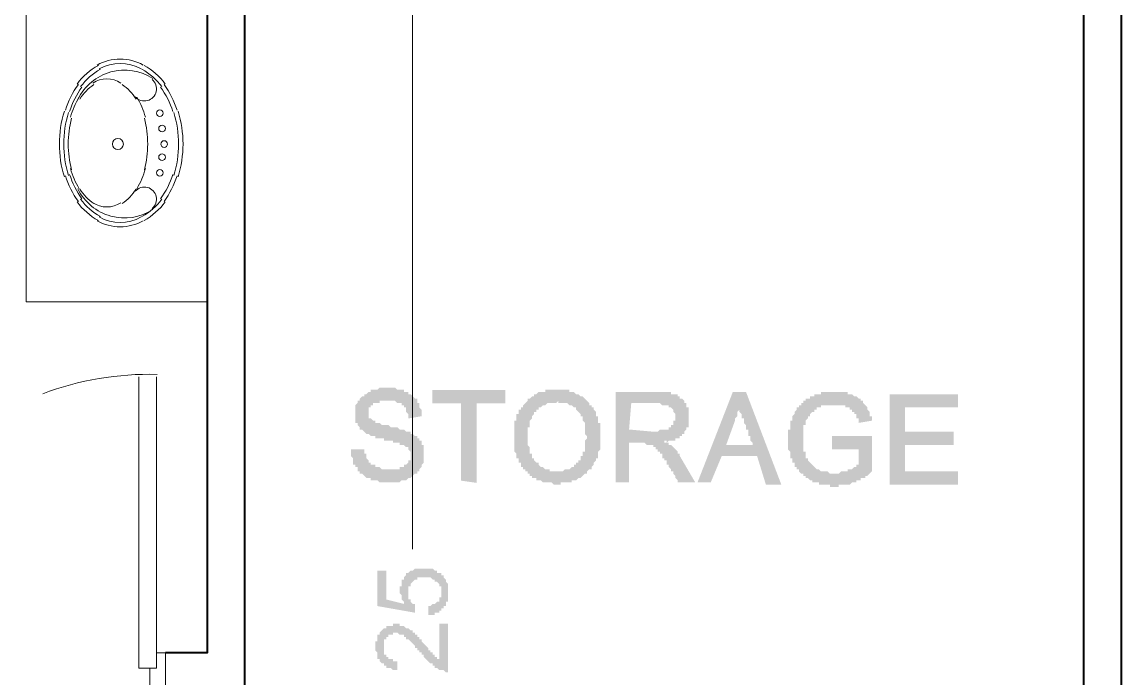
# Model space of a CAD drawing. Header units: inches. Extents: x -11 to 213, y -78 to 40.
# Drawn here: x -0.228 to 2.783, y 25.97 to 27.767 of the extents above; entities that cross this region are included whole.
import ezdxf

# ---------------------------------------------------------------- set-up
doc = ezdxf.new("R2010")
doc.units = ezdxf.units.IN
doc.header["$MEASUREMENT"] = 0
doc.layers.add('PDF_0', color=7, linetype='Continuous')

msp = doc.modelspace()

# ---------------------------------------------------------------- hatches: boundary and pattern name
at = {"layer": 'PDF_0'}
for points in [[(0.83022, 26.68096), (0.83022, 26.68701), (0.83022, 26.68701), (0.83022, 26.69306), (0.82417, 26.69911), (0.82417, 26.69911), (0.82417, 26.70516), (0.82417, 26.70516), (0.82417, 26.7112), (0.81812, 26.7112), (0.81812, 26.7112), (0.81812, 26.71725), (0.81207, 26.71725), (0.81207, 26.71725), (0.81207, 26.7233), (0.80602, 26.7233), (0.80602, 26.7233), (0.79998, 26.7233), (0.79998, 26.7233), (0.79393, 26.72935), (0.79393, 26.72935), (0.78788, 26.72935), (0.78183, 26.72935), (0.78183, 26.72935), (0.77578, 26.72935), (0.77578, 26.72935), (0.76974, 26.72935), (0.76369, 26.72935), (0.76369, 26.72935), (0.75764, 26.72935), (0.75764, 26.72935), (0.75159, 26.72935), (0.75159, 26.7233), (0.74554, 26.7233), (0.74554, 26.7233), (0.7395, 26.7233), (0.7395, 26.7233), (0.73345, 26.7233), (0.73345, 26.71725), (0.7274, 26.71725), (0.7274, 26.7112), (0.7274, 26.7112), (0.72135, 26.7112), (0.72135, 26.70516), (0.72135, 26.70516), (0.72135, 26.69911), (0.72135, 26.69911), (0.72135, 26.69306), (0.72135, 26.68701), (0.72135, 26.68701), (0.72135, 26.68096), (0.7274, 26.68096), (0.7274, 26.68096), (0.73345, 26.67492), (0.73345, 26.67492), (0.73345, 26.67492), (0.73345, 26.67492), (0.7395, 26.67492), (0.7395, 26.66887), (0.74554, 26.66887), (0.74554, 26.66887), (0.75159, 26.66887), (0.75159, 26.66887), (0.75764, 26.66282), (0.75764, 26.66282), (0.76369, 26.66282), (0.76974, 26.66282), (0.76974, 26.66282), (0.77578, 26.66282), (0.78183, 26.65677), (0.78183, 26.65677), (0.78788, 26.65677), (0.78788, 26.65677), (0.79393, 26.65677), (0.79998, 26.65677), (0.79998, 26.65677), (0.80602, 26.65073), (0.80602, 26.65073), (0.81207, 26.65073), (0.81207, 26.65073), (0.81812, 26.65073), (0.81812, 26.65073), (0.82417, 26.64468), (0.82417, 26.64468), (0.82417, 26.64468), (0.83022, 26.64468), (0.83022, 26.64468), (0.83626, 26.64468), (0.83626, 26.63863), (0.84231, 26.63863), (0.84231, 26.63863), (0.84836, 26.63258), (0.84836, 26.63258), (0.85441, 26.63258), (0.85441, 26.62653), (0.86045, 26.62653), (0.86045, 26.62049), (0.86045, 26.62049), (0.8665, 26.62049), (0.8665, 26.61444), (0.8665, 26.61444), (0.8665, 26.60839), (0.87255, 26.60839), (0.87255, 26.60234), (0.87255, 26.60234), (0.87255, 26.59629), (0.87255, 26.59629), (0.87255, 26.59025), (0.87255, 26.5842), (0.87255, 26.5842), (0.87255, 26.5842), (0.87255, 26.57815), (0.87255, 26.5721), (0.87255, 26.5721), (0.87255, 26.56605), (0.87255, 26.56605), (0.87255, 26.56001), (0.87255, 26.56001), (0.8665, 26.55396), (0.8665, 26.55396), (0.8665, 26.54791), (0.8665, 26.54791), (0.86045, 26.54186), (0.86045, 26.54186), (0.86045, 26.53582), (0.85441, 26.53582), (0.85441, 26.53582), (0.85441, 26.52977), (0.84836, 26.52977), (0.84836, 26.52977), (0.84231, 26.52372), (0.84231, 26.52372), (0.84231, 26.52372), (0.83626, 26.51767), (0.83626, 26.51767), (0.83022, 26.51767), (0.83022, 26.51767), (0.82417, 26.51162), (0.82417, 26.51162), (0.81812, 26.51162), (0.81812, 26.51162), (0.81207, 26.51162), (0.81207, 26.51162), (0.80602, 26.50558), (0.79998, 26.50558), (0.79998, 26.50558), (0.79393, 26.50558), (0.79393, 26.50558), (0.78788, 26.50558), (0.78183, 26.50558), (0.78183, 26.50558), (0.78183, 26.50558), (0.77578, 26.50558), (0.76974, 26.50558), (0.76974, 26.50558), (0.76369, 26.50558), (0.75764, 26.50558), (0.75764, 26.50558), (0.75159, 26.50558), (0.74554, 26.51162), (0.74554, 26.51162), (0.7395, 26.51162), (0.7395, 26.51162), (0.73345, 26.51162), (0.73345, 26.51162), (0.7274, 26.51162), (0.7274, 26.51767), (0.72135, 26.51767), (0.72135, 26.51767), (0.71531, 26.51767), (0.71531, 26.51767), (0.70926, 26.52372), (0.70926, 26.52372), (0.70926, 26.52372), (0.70321, 26.52977), (0.70321, 26.52977), (0.70321, 26.52977), (0.69716, 26.52977), (0.69716, 26.53582), (0.69111, 26.53582), (0.69111, 26.54186), (0.69111, 26.54186), (0.69111, 26.54791), (0.68507, 26.54791), (0.68507, 26.54791), (0.68507, 26.55396), (0.67902, 26.55396), (0.67902, 26.56001), (0.67902, 26.56001), (0.67902, 26.56605), (0.67902, 26.56605), (0.67902, 26.5721), (0.67297, 26.57815), (0.67297, 26.57815), (0.67297, 26.5842), (0.67297, 26.5842), (0.67297, 26.59025), (0.67297, 26.59629), (0.67297, 26.59629), (0.70926, 26.59629), (0.70926, 26.59629), (0.70926, 26.59025), (0.70926, 26.5842), (0.71531, 26.5842), (0.71531, 26.57815), (0.71531, 26.57815), (0.71531, 26.5721), (0.71531, 26.5721), (0.72135, 26.56605), (0.72135, 26.56605), (0.72135, 26.56001), (0.7274, 26.56001), (0.7274, 26.56001), (0.7274, 26.55396), (0.73345, 26.55396), (0.73345, 26.55396), (0.7395, 26.55396), (0.7395, 26.54791), (0.74554, 26.54791), (0.74554, 26.54791), (0.75159, 26.54791), (0.75159, 26.54791), (0.75764, 26.54186), (0.75764, 26.54186), (0.76369, 26.54186), (0.76369, 26.54186), (0.76974, 26.54186), (0.77578, 26.54186), (0.77578, 26.54186), (0.77578, 26.54186), (0.78183, 26.54186), (0.78788, 26.54186), (0.78788, 26.54186), (0.79393, 26.54186), (0.79998, 26.54186), (0.79998, 26.54186), (0.80602, 26.54186), (0.80602, 26.54791), (0.81207, 26.54791), (0.81207, 26.54791), (0.81812, 26.54791), (0.81812, 26.54791), (0.81812, 26.55396), (0.82417, 26.55396), (0.82417, 26.55396), (0.83022, 26.56001), (0.83022, 26.56001), (0.83022, 26.56605), (0.83626, 26.56605), (0.83626, 26.5721), (0.83626, 26.5721), (0.83626, 26.57815), (0.83626, 26.57815), (0.83626, 26.5842), (0.83626, 26.5842), (0.83626, 26.59025), (0.83626, 26.59025), (0.83022, 26.59629), (0.83022, 26.59629), (0.83022, 26.60234), (0.82417, 26.60234), (0.82417, 26.60234), (0.81812, 26.60839), (0.81812, 26.60839), (0.81812, 26.60839), (0.81207, 26.60839), (0.81207, 26.60839), (0.80602, 26.60839), (0.80602, 26.61444), (0.79998, 26.61444), (0.79998, 26.61444), (0.79393, 26.61444), (0.79393, 26.61444), (0.78788, 26.61444), (0.78788, 26.62049), (0.78183, 26.62049), (0.77578, 26.62049), (0.77578, 26.62049), (0.76974, 26.62049), (0.76369, 26.62049), (0.76369, 26.62653), (0.75764, 26.62653), (0.75159, 26.62653), (0.75159, 26.62653), (0.74554, 26.62653), (0.7395, 26.62653), (0.7395, 26.63258), (0.73345, 26.63258), (0.73345, 26.63258), (0.7274, 26.63258), (0.7274, 26.63258), (0.72135, 26.63863), (0.72135, 26.63863), (0.71531, 26.63863), (0.71531, 26.63863), (0.70926, 26.64468), (0.70926, 26.64468), (0.70926, 26.64468), (0.70321, 26.65073), (0.70321, 26.65073), (0.70321, 26.65073), (0.69716, 26.65073), (0.69716, 26.65677), (0.69716, 26.65677), (0.69111, 26.66282), (0.69111, 26.66282), (0.69111, 26.66282), (0.69111, 26.66887), (0.68507, 26.66887), (0.68507, 26.67492), (0.68507, 26.68096), (0.68507, 26.68096), (0.68507, 26.68701), (0.68507, 26.68701), (0.68507, 26.69306), (0.68507, 26.69306), (0.68507, 26.69911), (0.68507, 26.69911), (0.68507, 26.70516), (0.68507, 26.70516), (0.68507, 26.7112), (0.68507, 26.71725), (0.68507, 26.71725), (0.69111, 26.7233), (0.69111, 26.7233), (0.69111, 26.72935), (0.69111, 26.72935), (0.69716, 26.72935), (0.69716, 26.7354), (0.69716, 26.7354), (0.70321, 26.74144), (0.70321, 26.74144), (0.70926, 26.74144), (0.70926, 26.74749), (0.70926, 26.74749), (0.71531, 26.74749), (0.71531, 26.74749), (0.72135, 26.75354), (0.72135, 26.75354), (0.72135, 26.75354), (0.7274, 26.75354), (0.7274, 26.75959), (0.73345, 26.75959), (0.73345, 26.75959), (0.7395, 26.75959), (0.74554, 26.75959), (0.74554, 26.75959), (0.75159, 26.76563), (0.75159, 26.76563), (0.75764, 26.76563), (0.75764, 26.76563), (0.76369, 26.76563), (0.76974, 26.76563), (0.76974, 26.76563), (0.77578, 26.76563), (0.77578, 26.76563), (0.78183, 26.76563), (0.78183, 26.76563), (0.78788, 26.76563), (0.79393, 26.76563), (0.79393, 26.76563), (0.79998, 26.75959), (0.79998, 26.75959), (0.80602, 26.75959), (0.81207, 26.75959), (0.81207, 26.75959), (0.81812, 26.75959), (0.81812, 26.75354), (0.82417, 26.75354), (0.82417, 26.75354), (0.83022, 26.75354), (0.83022, 26.75354), (0.83022, 26.74749), (0.83626, 26.74749), (0.83626, 26.74749), (0.84231, 26.74144), (0.84231, 26.74144), (0.84231, 26.74144), (0.84836, 26.7354), (0.84836, 26.7354), (0.85441, 26.7354), (0.85441, 26.72935), (0.85441, 26.72935), (0.85441, 26.7233), (0.86045, 26.7233), (0.86045, 26.71725), (0.86045, 26.71725), (0.86045, 26.7112), (0.86045, 26.7112), (0.8665, 26.70516), (0.8665, 26.70516), (0.8665, 26.69911), (0.8665, 26.69911), (0.8665, 26.69306), (0.8665, 26.68701), (0.8665, 26.68701), (0.8665, 26.68701)], [(1.09572, 26.72226), (1.0171, 26.72226), (1.0171, 26.50454), (0.97476, 26.51059), (0.97476, 26.72226), (0.89614, 26.72226), (0.89614, 26.75855), (1.09572, 26.75855)], [(2.10032, 26.53581), (2.10032, 26.53581), (2.09427, 26.52976), (2.09427, 26.52976), (2.08822, 26.52371), (2.08822, 26.52371), (2.08218, 26.52371), (2.08218, 26.51767), (2.07613, 26.51767), (2.07613, 26.51767), (2.07008, 26.51767), (2.07008, 26.51162), (2.06403, 26.51162), (2.06403, 26.51162), (2.05798, 26.51162), (2.05798, 26.50557), (2.05194, 26.50557), (2.05194, 26.50557), (2.04589, 26.50557), (2.04589, 26.50557), (2.03984, 26.49952), (2.03984, 26.49952), (2.03379, 26.49952), (2.03379, 26.49952), (2.02774, 26.49952), (2.02774, 26.49952), (2.0217, 26.49952), (2.0217, 26.49952), (2.01565, 26.49952), (2.0096, 26.49952), (2.0096, 26.49347), (2.00355, 26.49347), (2.00355, 26.49347), (1.99751, 26.49347), (1.99751, 26.49347), (1.99146, 26.49347), (1.99146, 26.49347), (1.98541, 26.49347), (1.98541, 26.49952), (1.97936, 26.49952), (1.97331, 26.49952), (1.97331, 26.49952), (1.96727, 26.49952), (1.96727, 26.49952), (1.96122, 26.49952), (1.96122, 26.49952), (1.95517, 26.49952), (1.95517, 26.50557), (1.94912, 26.50557), (1.94307, 26.50557), (1.94307, 26.50557), (1.93703, 26.50557), (1.93703, 26.51162), (1.93703, 26.51162), (1.93098, 26.51162), (1.93098, 26.51162), (1.92493, 26.51767), (1.92493, 26.51767), (1.91888, 26.51767), (1.91888, 26.52371), (1.91284, 26.52371), (1.91284, 26.52371), (1.91284, 26.52976), (1.90679, 26.52976), (1.90679, 26.52976), (1.90679, 26.52976), (1.90074, 26.53581), (1.90074, 26.53581), (1.90074, 26.54186), (1.89469, 26.54186), (1.89469, 26.54186), (1.89469, 26.54791), (1.88864, 26.54791), (1.88864, 26.55395), (1.88864, 26.55395), (1.88864, 26.56), (1.8826, 26.56), (1.8826, 26.56605), (1.8826, 26.56605), (1.8826, 26.5721), (1.87655, 26.5721), (1.87655, 26.57814), (1.87655, 26.57814), (1.87655, 26.58419), (1.87655, 26.58419), (1.87655, 26.59024), (1.87655, 26.59024), (1.8705, 26.59629), (1.8705, 26.59629), (1.8705, 26.60234), (1.8705, 26.60838), (1.8705, 26.60838), (1.8705, 26.61443), (1.8705, 26.61443), (1.8705, 26.62048), (1.8705, 26.62653), (1.8705, 26.62653), (1.8705, 26.62653), (1.8705, 26.63258), (1.8705, 26.63862), (1.8705, 26.63862), (1.8705, 26.64467), (1.8705, 26.64467), (1.8705, 26.65072), (1.87655, 26.65072), (1.87655, 26.65677), (1.87655, 26.66281), (1.87655, 26.66281), (1.87655, 26.66886), (1.87655, 26.66886), (1.87655, 26.67491), (1.8826, 26.67491), (1.8826, 26.68096), (1.8826, 26.68096), (1.8826, 26.68701), (1.8826, 26.68701), (1.88864, 26.69305), (1.88864, 26.69305), (1.88864, 26.6991), (1.88864, 26.6991), (1.89469, 26.70515), (1.89469, 26.70515), (1.89469, 26.7112), (1.90074, 26.7112), (1.90074, 26.71725), (1.90074, 26.71725), (1.90679, 26.71725), (1.90679, 26.72329), (1.91284, 26.72329), (1.91284, 26.72934), (1.91284, 26.72934), (1.91888, 26.72934), (1.91888, 26.73539), (1.92493, 26.73539), (1.92493, 26.73539), (1.93098, 26.73539), (1.93098, 26.74144), (1.93703, 26.74144), (1.93703, 26.74144), (1.94307, 26.74144), (1.94307, 26.74748), (1.94912, 26.74748), (1.94912, 26.74748), (1.95517, 26.74748), (1.95517, 26.74748), (1.96122, 26.74748), (1.96122, 26.75353), (1.96727, 26.75353), (1.96727, 26.75353), (1.97331, 26.75353), (1.97331, 26.75353), (1.97936, 26.75353), (1.98541, 26.75353), (1.98541, 26.75353), (1.99146, 26.75353), (1.99751, 26.75353), (1.99751, 26.75353), (2.00355, 26.75353), (2.00355, 26.75353), (2.0096, 26.75353), (2.01565, 26.75353), (2.01565, 26.75353), (2.0217, 26.75353), (2.0217, 26.75353), (2.02774, 26.75353), (2.03379, 26.75353), (2.03379, 26.74748), (2.03984, 26.74748), (2.03984, 26.74748), (2.04589, 26.74748), (2.04589, 26.74748), (2.05194, 26.74144), (2.05194, 26.74144), (2.05798, 26.74144), (2.05798, 26.74144), (2.05798, 26.74144), (2.06403, 26.73539), (2.06403, 26.73539), (2.07008, 26.73539), (2.07008, 26.72934), (2.07008, 26.72934), (2.07613, 26.72934), (2.07613, 26.72329), (2.07613, 26.72329), (2.08218, 26.71725), (2.08218, 26.71725), (2.08218, 26.71725), (2.08822, 26.7112), (2.08822, 26.7112), (2.08822, 26.70515), (2.08822, 26.70515), (2.09427, 26.6991), (2.09427, 26.6991), (2.09427, 26.69305), (2.09427, 26.68701), (2.10032, 26.68701), (2.10032, 26.68096), (2.10032, 26.68096), (2.10032, 26.67491), (2.06403, 26.66886), (2.06403, 26.66886), (2.06403, 26.67491), (2.06403, 26.68096), (2.05798, 26.68096), (2.05798, 26.68701), (2.05798, 26.68701), (2.05798, 26.69305), (2.05194, 26.69305), (2.05194, 26.6991), (2.05194, 26.6991), (2.04589, 26.6991), (2.04589, 26.70515), (2.04589, 26.70515), (2.03984, 26.70515), (2.03984, 26.7112), (2.03379, 26.7112), (2.03379, 26.7112), (2.02774, 26.7112), (2.02774, 26.71725), (2.0217, 26.71725), (2.0217, 26.71725), (2.01565, 26.71725), (2.01565, 26.71725), (2.0096, 26.71725), (2.0096, 26.71725), (2.00355, 26.71725), (1.99751, 26.71725), (1.99751, 26.71725), (1.99146, 26.71725), (1.99146, 26.71725), (1.98541, 26.71725), (1.97936, 26.71725), (1.97936, 26.71725), (1.97331, 26.71725), (1.97331, 26.71725), (1.96727, 26.71725), (1.96727, 26.71725), (1.96122, 26.71725), (1.96122, 26.7112), (1.95517, 26.7112), (1.95517, 26.7112), (1.94912, 26.7112), (1.94912, 26.70515), (1.94307, 26.70515), (1.94307, 26.70515), (1.94307, 26.6991), (1.93703, 26.6991), (1.93703, 26.6991), (1.93098, 26.69305), (1.93098, 26.69305), (1.93098, 26.69305), (1.93098, 26.68701), (1.92493, 26.68701), (1.92493, 26.68701), (1.92493, 26.68096), (1.92493, 26.68096), (1.91888, 26.67491), (1.91888, 26.67491), (1.91888, 26.66886), (1.91888, 26.66886), (1.91888, 26.66281), (1.91284, 26.66281), (1.91284, 26.65677), (1.91284, 26.65677), (1.91284, 26.65072), (1.91284, 26.64467), (1.91284, 26.64467), (1.91284, 26.63862), (1.91284, 26.63862), (1.91284, 26.63258), (1.91284, 26.62653), (1.91284, 26.62653), (1.91284, 26.62048), (1.91284, 26.62048), (1.91284, 26.61443), (1.91284, 26.61443), (1.91284, 26.60838), (1.91284, 26.60234), (1.91284, 26.60234), (1.91284, 26.59629), (1.91284, 26.59629), (1.91284, 26.59024), (1.91888, 26.59024), (1.91888, 26.58419), (1.91888, 26.58419), (1.91888, 26.57814), (1.91888, 26.57814), (1.91888, 26.5721), (1.92493, 26.5721), (1.92493, 26.56605), (1.92493, 26.56605), (1.93098, 26.56), (1.93098, 26.56), (1.93098, 26.56), (1.93703, 26.55395), (1.93703, 26.55395), (1.94307, 26.54791), (1.94307, 26.54791), (1.94307, 26.54791), (1.94912, 26.54186), (1.94912, 26.54186), (1.94912, 26.54186), (1.95517, 26.54186), (1.95517, 26.54186), (1.96122, 26.53581), (1.96727, 26.53581), (1.96727, 26.53581), (1.97331, 26.53581), (1.97331, 26.53581), (1.97936, 26.53581), (1.97936, 26.53581), (1.98541, 26.52976), (1.98541, 26.52976), (1.99146, 26.52976), (1.99751, 26.52976), (1.99751, 26.52976), (1.99751, 26.52976), (2.00355, 26.52976), (2.0096, 26.52976), (2.0096, 26.52976), (2.01565, 26.53581), (2.01565, 26.53581), (2.0217, 26.53581), (2.0217, 26.53581), (2.02774, 26.53581), (2.02774, 26.53581), (2.03379, 26.53581), (2.03379, 26.54186), (2.03984, 26.54186), (2.03984, 26.54186), (2.04589, 26.54186), (2.04589, 26.54186), (2.05194, 26.54791), (2.05194, 26.54791), (2.05798, 26.54791), (2.05798, 26.55395), (2.06403, 26.55395), (2.06403, 26.55395), (2.06403, 26.59629), (1.99146, 26.59629), (1.99146, 26.63258), (2.10032, 26.63258)], [(2.3362, 26.49952), (2.14871, 26.49952), (2.14871, 26.74748), (2.3362, 26.74748), (2.3362, 26.7112), (2.19105, 26.7112), (2.19105, 26.64467), (2.3241, 26.64467), (2.3241, 26.60838), (2.19105, 26.60838), (2.19105, 26.53581), (2.3362, 26.53581)], [(0.81812, 26.17292), (0.81812, 26.17897), (0.81812, 26.17897), (0.81812, 26.17897), (0.81207, 26.18502), (0.81207, 26.18502), (0.81207, 26.19107), (0.81207, 26.19107), (0.81207, 26.19107), (0.81207, 26.19711), (0.81207, 26.19711), (0.80602, 26.20316), (0.80602, 26.20316), (0.80602, 26.20921), (0.80602, 26.20921), (0.80602, 26.20921), (0.80602, 26.21526), (0.80602, 26.21526), (0.80602, 26.2213), (0.80602, 26.2213), (0.81207, 26.2213), (0.81207, 26.22735), (0.81207, 26.22735), (0.81207, 26.2334), (0.81207, 26.2334), (0.81207, 26.23945), (0.81207, 26.23945), (0.81812, 26.23945), (0.81812, 26.2455), (0.81812, 26.2455), (0.81812, 26.2455), (0.82417, 26.25154), (0.82417, 26.25154), (0.82417, 26.25154), (0.82417, 26.25759), (0.83021, 26.25759), (0.83021, 26.25759), (0.83021, 26.25759), (0.83626, 26.26364), (0.83626, 26.26364), (0.84231, 26.26364), (0.84231, 26.26364), (0.84231, 26.26364), (0.84836, 26.26969), (0.84836, 26.26969), (0.85441, 26.26969), (0.85441, 26.26969), (0.85441, 26.26969), (0.86045, 26.26969), (0.86045, 26.26969), (0.8665, 26.26969), (0.8665, 26.26969), (0.87255, 26.26969), (0.87255, 26.26969), (0.87255, 26.26969), (0.8786, 26.26969), (0.8786, 26.26969), (0.88464, 26.26969), (0.88464, 26.26969), (0.89069, 26.26969), (0.89069, 26.26969), (0.89069, 26.26969), (0.89674, 26.26969), (0.89674, 26.26969), (0.90279, 26.26364), (0.90279, 26.26364), (0.90279, 26.26364), (0.90884, 26.26364), (0.90884, 26.26364), (0.90884, 26.25759), (0.91488, 26.25759), (0.91488, 26.25759), (0.92093, 26.25759), (0.92093, 26.25154), (0.92093, 26.25154), (0.92093, 26.25154), (0.92698, 26.25154), (0.92698, 26.2455), (0.92698, 26.2455), (0.92698, 26.2455), (0.93303, 26.23945), (0.93303, 26.23945), (0.93303, 26.23945), (0.93303, 26.2334), (0.93303, 26.2334), (0.93908, 26.22735), (0.93908, 26.22735), (0.93908, 26.22735), (0.93908, 26.2213), (0.93908, 26.2213), (0.93908, 26.21526), (0.93908, 26.21526), (0.93908, 26.20921), (0.93908, 26.20921), (0.93908, 26.20316), (0.93908, 26.20316), (0.93908, 26.20316), (0.93908, 26.19711), (0.93908, 26.19711), (0.93908, 26.19107), (0.93908, 26.19107), (0.93908, 26.19107), (0.93908, 26.18502), (0.93908, 26.18502), (0.93908, 26.17897), (0.93303, 26.17897), (0.93303, 26.17292), (0.93303, 26.17292), (0.93303, 26.17292), (0.93303, 26.16687), (0.92698, 26.16687), (0.92698, 26.16687), (0.92698, 26.16083), (0.92698, 26.16083), (0.92093, 26.16083), (0.92093, 26.15478), (0.92093, 26.15478), (0.92093, 26.15478), (0.91488, 26.15478), (0.91488, 26.14873), (0.90884, 26.14873), (0.90884, 26.14873), (0.90884, 26.14873), (0.90279, 26.14873), (0.90279, 26.14268), (0.89674, 26.14268), (0.89674, 26.14268), (0.89674, 26.14268), (0.89069, 26.14268), (0.89069, 26.14268), (0.88464, 26.14268), (0.88464, 26.16687), (0.88464, 26.16687), (0.89069, 26.16687), (0.89069, 26.16687), (0.89674, 26.17292), (0.89674, 26.17292), (0.90279, 26.17292), (0.90279, 26.17292), (0.90279, 26.17292), (0.90884, 26.17897), (0.90884, 26.17897), (0.90884, 26.17897), (0.91488, 26.17897), (0.91488, 26.18502), (0.91488, 26.18502), (0.91488, 26.18502), (0.91488, 26.19107), (0.92093, 26.19107), (0.92093, 26.19107), (0.92093, 26.19711), (0.92093, 26.19711), (0.92093, 26.20316), (0.92093, 26.20316), (0.92093, 26.20316), (0.92093, 26.20921), (0.92093, 26.20921), (0.92093, 26.21526), (0.92093, 26.21526), (0.92093, 26.21526), (0.92093, 26.2213), (0.91488, 26.2213), (0.91488, 26.22735), (0.91488, 26.22735), (0.91488, 26.22735), (0.90884, 26.2334), (0.90884, 26.2334), (0.90884, 26.2334), (0.90279, 26.2334), (0.90279, 26.23945), (0.90279, 26.23945), (0.89674, 26.23945), (0.89674, 26.23945), (0.89674, 26.23945), (0.89069, 26.2455), (0.89069, 26.2455), (0.88464, 26.2455), (0.88464, 26.2455), (0.8786, 26.2455), (0.8786, 26.2455), (0.87255, 26.2455), (0.87255, 26.2455), (0.87255, 26.2455), (0.8665, 26.2455), (0.8665, 26.2455), (0.86045, 26.2455), (0.86045, 26.2455), (0.85441, 26.2455), (0.85441, 26.23945), (0.85441, 26.23945), (0.84836, 26.23945), (0.84836, 26.23945), (0.84836, 26.23945), (0.84231, 26.2334), (0.84231, 26.2334), (0.84231, 26.2334), (0.84231, 26.2334), (0.83626, 26.22735), (0.83626, 26.22735), (0.83626, 26.22735), (0.83626, 26.2213), (0.83021, 26.2213), (0.83021, 26.2213), (0.83021, 26.21526), (0.83021, 26.21526), (0.83021, 26.20921), (0.83021, 26.20921), (0.83021, 26.20316), (0.83021, 26.20316), (0.83021, 26.20316), (0.83021, 26.19711), (0.83021, 26.19711), (0.83021, 26.19107), (0.83021, 26.19107), (0.83021, 26.19107), (0.83021, 26.18502), (0.83626, 26.18502), (0.83626, 26.17897), (0.83626, 26.17897), (0.83626, 26.17897), (0.84231, 26.17292), (0.84231, 26.17292), (0.84231, 26.17292), (0.84836, 26.17292), (0.84836, 26.16687), (0.84836, 26.14873), (0.74554, 26.16687), (0.74554, 26.26364), (0.76973, 26.26364), (0.76973, 26.18502)], [(0.93908, 26.11849), (0.93908, 25.98544), (0.93303, 25.98544), (0.93303, 25.98544), (0.93303, 25.98544), (0.92698, 25.99149), (0.92698, 25.99149), (0.92094, 25.99149), (0.92094, 25.99149), (0.91489, 25.99149), (0.91489, 25.99149), (0.91489, 25.99149), (0.90884, 25.99753), (0.90884, 25.99753), (0.90279, 25.99753), (0.90279, 25.99753), (0.90279, 25.99753), (0.90279, 26.00358), (0.89674, 26.00358), (0.89674, 26.00358), (0.89674, 26.00358), (0.89674, 26.00963), (0.8907, 26.00963), (0.8907, 26.00963), (0.8907, 26.00963), (0.88465, 26.01568), (0.88465, 26.01568), (0.88465, 26.01568), (0.8786, 26.02172), (0.8786, 26.02172), (0.8786, 26.02172), (0.87255, 26.02777), (0.87255, 26.02777), (0.87255, 26.03382), (0.86651, 26.03382), (0.86651, 26.03382), (0.86651, 26.03987), (0.86046, 26.03987), (0.86046, 26.03987), (0.86046, 26.04592), (0.86046, 26.04592), (0.85441, 26.04592), (0.85441, 26.05196), (0.85441, 26.05196), (0.84836, 26.05196), (0.84836, 26.05801), (0.84836, 26.05801), (0.84836, 26.05801), (0.84231, 26.06406), (0.84231, 26.06406), (0.84231, 26.06406), (0.83627, 26.07011), (0.83627, 26.07011), (0.83627, 26.07011), (0.83022, 26.07616), (0.83022, 26.07616), (0.83022, 26.07616), (0.82417, 26.07616), (0.82417, 26.0822), (0.82417, 26.0822), (0.81812, 26.0822), (0.81812, 26.08825), (0.81207, 26.08825), (0.81207, 26.08825), (0.81207, 26.08825), (0.80603, 26.08825), (0.80603, 26.08825), (0.80603, 26.08825), (0.79998, 26.0943), (0.79998, 26.0943), (0.79393, 26.0943), (0.79393, 26.0943), (0.79393, 26.0943), (0.78788, 26.0943), (0.78788, 26.08825), (0.78184, 26.08825), (0.78184, 26.08825), (0.78184, 26.08825), (0.77579, 26.08825), (0.77579, 26.08825), (0.77579, 26.0822), (0.76974, 26.0822), (0.76974, 26.0822), (0.76974, 26.0822), (0.76974, 26.07616), (0.76369, 26.07616), (0.76369, 26.07011), (0.76369, 26.07011), (0.76369, 26.07011), (0.76369, 26.06406), (0.76369, 26.06406), (0.76369, 26.05801), (0.76369, 26.05801), (0.76369, 26.05196), (0.76369, 26.05196), (0.76369, 26.05196), (0.76369, 26.04592), (0.76369, 26.04592), (0.76369, 26.03987), (0.76369, 26.03987), (0.76369, 26.03382), (0.76369, 26.03382), (0.76974, 26.03382), (0.76974, 26.02777), (0.76974, 26.02777), (0.77579, 26.02777), (0.77579, 26.02172), (0.77579, 26.02172), (0.77579, 26.02172), (0.78184, 26.02172), (0.78184, 26.02172), (0.78788, 26.02172), (0.78788, 26.01568), (0.79393, 26.01568), (0.79393, 26.01568), (0.79393, 26.01568), (0.79998, 26.01568), (0.79998, 26.01568), (0.79998, 25.99149), (0.79393, 25.99149), (0.79393, 25.99149), (0.78788, 25.99149), (0.78788, 25.99149), (0.78184, 25.99753), (0.78184, 25.99753), (0.77579, 25.99753), (0.77579, 25.99753), (0.77579, 25.99753), (0.76974, 25.99753), (0.76974, 26.00358), (0.76974, 26.00358), (0.76369, 26.00358), (0.76369, 26.00358), (0.76369, 26.00963), (0.75764, 26.00963), (0.75764, 26.00963), (0.75764, 26.00963), (0.7516, 26.01568), (0.7516, 26.01568), (0.7516, 26.01568), (0.7516, 26.02172), (0.7516, 26.02172), (0.74555, 26.02172), (0.74555, 26.02777), (0.74555, 26.02777), (0.74555, 26.03382), (0.74555, 26.03382), (0.74555, 26.03987), (0.74555, 26.03987), (0.74555, 26.03987), (0.7395, 26.04592), (0.7395, 26.04592), (0.7395, 26.05196), (0.7395, 26.05196), (0.7395, 26.05801), (0.7395, 26.05801), (0.7395, 26.06406), (0.7395, 26.06406), (0.7395, 26.07011), (0.74555, 26.07011), (0.74555, 26.07011), (0.74555, 26.07616), (0.74555, 26.07616), (0.74555, 26.0822), (0.74555, 26.0822), (0.74555, 26.08825), (0.74555, 26.08825), (0.7516, 26.08825), (0.7516, 26.0943), (0.7516, 26.0943), (0.7516, 26.0943), (0.75764, 26.10035), (0.75764, 26.10035), (0.75764, 26.10035), (0.75764, 26.10035), (0.76369, 26.10639), (0.76369, 26.10639), (0.76369, 26.10639), (0.76974, 26.10639), (0.76974, 26.11244), (0.76974, 26.11244), (0.77579, 26.11244), (0.77579, 26.11244), (0.78184, 26.11244), (0.78184, 26.11244), (0.78788, 26.11244), (0.78788, 26.11849), (0.78788, 26.11849), (0.79393, 26.11849), (0.79393, 26.11849), (0.79393, 26.11849), (0.79998, 26.11849), (0.79998, 26.11849), (0.80603, 26.11849), (0.80603, 26.11244), (0.80603, 26.11244), (0.81207, 26.11244), (0.81207, 26.11244), (0.81812, 26.11244), (0.81812, 26.11244), (0.81812, 26.11244), (0.82417, 26.10639), (0.82417, 26.10639), (0.83022, 26.10639), (0.83022, 26.10639), (0.83627, 26.10035), (0.83627, 26.10035), (0.83627, 26.10035), (0.83627, 26.10035), (0.83627, 26.10035), (0.84231, 26.10035), (0.84231, 26.0943), (0.84231, 26.0943), (0.84231, 26.0943), (0.84836, 26.0943), (0.84836, 26.08825), (0.84836, 26.08825), (0.84836, 26.08825), (0.85441, 26.08825), (0.85441, 26.0822), (0.85441, 26.0822), (0.86046, 26.0822), (0.86046, 26.07616), (0.86046, 26.07616), (0.86651, 26.07616), (0.86651, 26.07011), (0.86651, 26.07011), (0.87255, 26.06406), (0.87255, 26.06406), (0.87255, 26.06406), (0.8786, 26.05801), (0.8786, 26.05801), (0.88465, 26.05196), (0.88465, 26.05196), (0.88465, 26.04592), (0.88465, 26.04592), (0.8907, 26.04592), (0.8907, 26.03987), (0.89674, 26.03987), (0.89674, 26.03382), (0.89674, 26.03382), (0.90279, 26.03382), (0.90279, 26.02777), (0.90279, 26.02777), (0.90279, 26.02777), (0.90884, 26.02777), (0.90884, 26.02172), (0.90884, 26.02172), (0.91489, 26.02172), (0.91489, 26.02172), (0.91489, 26.11849)]]:
    msp.add_hatch(color=256, dxfattribs=at).paths.add_polyline_path(points)
h = msp.add_hatch(color=256, dxfattribs=at)
h.paths.add_polyline_path([(1.24149, 26.75959), (1.24149, 26.75959), (1.24753, 26.75959), (1.24753, 26.75959), (1.25358, 26.75959), (1.25358, 26.75959), (1.25963, 26.75959), (1.26568, 26.75959), (1.26568, 26.75959), (1.27173, 26.75959), (1.27173, 26.75354), (1.27777, 26.75354), (1.27777, 26.75354), (1.28382, 26.75354), (1.28382, 26.75354), (1.28987, 26.74749), (1.28987, 26.74749), (1.29592, 26.74749), (1.29592, 26.74749), (1.30196, 26.74145), (1.30196, 26.74145), (1.30801, 26.74145), (1.30801, 26.74145), (1.31406, 26.7354), (1.31406, 26.7354), (1.31406, 26.7354), (1.32011, 26.72935), (1.32011, 26.72935), (1.32616, 26.7233), (1.32616, 26.7233), (1.32616, 26.7233), (1.32616, 26.71725), (1.3322, 26.71725), (1.3322, 26.71725), (1.3322, 26.71121), (1.33825, 26.71121), (1.33825, 26.70516), (1.33825, 26.70516), (1.3443, 26.69911), (1.3443, 26.69911), (1.3443, 26.69306), (1.3443, 26.69306), (1.3443, 26.68702), (1.35035, 26.68702), (1.35035, 26.68097), (1.35035, 26.68097), (1.35035, 26.67492), (1.35035, 26.67492), (1.35035, 26.66887), (1.3564, 26.66887), (1.3564, 26.66282), (1.3564, 26.65678), (1.3564, 26.65678), (1.3564, 26.65073), (1.3564, 26.65073), (1.3564, 26.64468), (1.3564, 26.64468), (1.3564, 26.63863), (1.3564, 26.63258), (1.3564, 26.63258), (1.3564, 26.63258), (1.3564, 26.62654), (1.3564, 26.62049), (1.3564, 26.62049), (1.3564, 26.61444), (1.3564, 26.61444), (1.3564, 26.60839), (1.3564, 26.60235), (1.3564, 26.60235), (1.3564, 26.5963), (1.3564, 26.5963), (1.35035, 26.59025), (1.35035, 26.59025), (1.35035, 26.5842), (1.35035, 26.57815), (1.35035, 26.57815), (1.35035, 26.57211), (1.3443, 26.57211), (1.3443, 26.56606), (1.3443, 26.56606), (1.3443, 26.56606), (1.33825, 26.56001), (1.33825, 26.56001), (1.33825, 26.55396), (1.33825, 26.55396), (1.3322, 26.54791), (1.3322, 26.54791), (1.3322, 26.54187), (1.32616, 26.54187), (1.32616, 26.54187), (1.32011, 26.53582), (1.32011, 26.53582), (1.32011, 26.52977), (1.31406, 26.52977), (1.31406, 26.52977), (1.30801, 26.52372), (1.30801, 26.52372), (1.30801, 26.52372), (1.30196, 26.51767), (1.30196, 26.51767), (1.29592, 26.51767), (1.29592, 26.51767), (1.28987, 26.51163), (1.28987, 26.51163), (1.28382, 26.51163), (1.28382, 26.51163), (1.27777, 26.51163), (1.27777, 26.50558), (1.27173, 26.50558), (1.27173, 26.50558), (1.26568, 26.50558), (1.25963, 26.50558), (1.25963, 26.50558), (1.25358, 26.50558), (1.25358, 26.50558), (1.24753, 26.50558), (1.24753, 26.49953), (1.24149, 26.49953), (1.23544, 26.49953), (1.23544, 26.49953), (1.23544, 26.49953), (1.22939, 26.49953), (1.22334, 26.50558), (1.22334, 26.50558), (1.21729, 26.50558), (1.21729, 26.50558), (1.21125, 26.50558), (1.2052, 26.50558), (1.2052, 26.50558), (1.19915, 26.50558), (1.19915, 26.50558), (1.1931, 26.51163), (1.1931, 26.51163), (1.18706, 26.51163), (1.18706, 26.51163), (1.18101, 26.51163), (1.18101, 26.51767), (1.17496, 26.51767), (1.17496, 26.51767), (1.16891, 26.51767), (1.16891, 26.52372), (1.16891, 26.52372), (1.16286, 26.52372), (1.16286, 26.52977), (1.15682, 26.52977), (1.15682, 26.52977), (1.15682, 26.53582), (1.15077, 26.53582), (1.15077, 26.54187), (1.14472, 26.54187), (1.14472, 26.54791), (1.14472, 26.54791), (1.13867, 26.54791), (1.13867, 26.55396), (1.13867, 26.55396), (1.13867, 26.56001), (1.13262, 26.56001), (1.13262, 26.56606), (1.13262, 26.56606), (1.13262, 26.57211), (1.12658, 26.57211), (1.12658, 26.57815), (1.12658, 26.57815), (1.12658, 26.5842), (1.12658, 26.5842), (1.12053, 26.59025), (1.12053, 26.59025), (1.12053, 26.5963), (1.12053, 26.5963), (1.12053, 26.60235), (1.12053, 26.60839), (1.12053, 26.60839), (1.12053, 26.61444), (1.12053, 26.61444), (1.12053, 26.62049), (1.12053, 26.62049), (1.12053, 26.62654), (1.12053, 26.62654), (1.12053, 26.63258), (1.12053, 26.63863), (1.12053, 26.63863), (1.12053, 26.64468), (1.12053, 26.65073), (1.12053, 26.65073), (1.12053, 26.65678), (1.12053, 26.65678), (1.12053, 26.66282), (1.12053, 26.66887), (1.12053, 26.66887), (1.12053, 26.67492), (1.12658, 26.67492), (1.12658, 26.68097), (1.12658, 26.68097), (1.12658, 26.68702), (1.12658, 26.68702), (1.12658, 26.69306), (1.13262, 26.69306), (1.13262, 26.69911), (1.13262, 26.69911), (1.13262, 26.70516), (1.13867, 26.70516), (1.13867, 26.71121), (1.13867, 26.71121), (1.14472, 26.71121), (1.14472, 26.71725), (1.14472, 26.71725), (1.15077, 26.7233), (1.15077, 26.7233), (1.15077, 26.7233), (1.15682, 26.72935), (1.15682, 26.72935), (1.15682, 26.7354), (1.16286, 26.7354), (1.16286, 26.7354), (1.16891, 26.74145), (1.16891, 26.74145), (1.17496, 26.74145), (1.17496, 26.74749), (1.17496, 26.74749), (1.18101, 26.74749), (1.18101, 26.74749), (1.18706, 26.75354), (1.18706, 26.75354), (1.1931, 26.75354), (1.1931, 26.75354), (1.19915, 26.75354), (1.2052, 26.75354), (1.2052, 26.75959), (1.21125, 26.75959), (1.21125, 26.75959), (1.21729, 26.75959), (1.21729, 26.75959), (1.22334, 26.75959), (1.22334, 26.75959), (1.22939, 26.75959), (1.23544, 26.75959), (1.23544, 26.75959), (1.24149, 26.75959)], flags=0)
h.paths.add_polyline_path([(1.23544, 26.53582), (1.24149, 26.53582), (1.24149, 26.53582), (1.24753, 26.53582), (1.25358, 26.53582), (1.25358, 26.53582), (1.25963, 26.54187), (1.25963, 26.54187), (1.26568, 26.54187), (1.26568, 26.54187), (1.27173, 26.54187), (1.27173, 26.54187), (1.27777, 26.54791), (1.27777, 26.54791), (1.28382, 26.54791), (1.28382, 26.55396), (1.28382, 26.55396), (1.28987, 26.55396), (1.28987, 26.56001), (1.29592, 26.56001), (1.29592, 26.56001), (1.29592, 26.56606), (1.29592, 26.56606), (1.30196, 26.56606), (1.30196, 26.57211), (1.30196, 26.57211), (1.30196, 26.57815), (1.30801, 26.57815), (1.30801, 26.5842), (1.30801, 26.5842), (1.30801, 26.59025), (1.31406, 26.59025), (1.31406, 26.5963), (1.31406, 26.5963), (1.31406, 26.60235), (1.31406, 26.60235), (1.31406, 26.60839), (1.31406, 26.60839), (1.31406, 26.61444), (1.31406, 26.62049), (1.31406, 26.62049), (1.32011, 26.62654), (1.32011, 26.63258), (1.32011, 26.63258), (1.31406, 26.63863), (1.31406, 26.64468), (1.31406, 26.64468), (1.31406, 26.65073), (1.31406, 26.65678), (1.31406, 26.65678), (1.31406, 26.66282), (1.31406, 26.66282), (1.31406, 26.66887), (1.31406, 26.66887), (1.30801, 26.67492), (1.30801, 26.67492), (1.30801, 26.68097), (1.30801, 26.68097), (1.30801, 26.68702), (1.30196, 26.68702), (1.30196, 26.69306), (1.30196, 26.69306), (1.30196, 26.69306), (1.29592, 26.69911), (1.29592, 26.69911), (1.29592, 26.69911), (1.28987, 26.70516), (1.28987, 26.70516), (1.28987, 26.71121), (1.28382, 26.71121), (1.28382, 26.71121), (1.27777, 26.71725), (1.27777, 26.71725), (1.27173, 26.71725), (1.27173, 26.71725), (1.26568, 26.7233), (1.26568, 26.7233), (1.25963, 26.7233), (1.25963, 26.7233), (1.25358, 26.7233), (1.25358, 26.7233), (1.24753, 26.7233), (1.24753, 26.7233), (1.24149, 26.7233), (1.24149, 26.72935), (1.23544, 26.7233), (1.22939, 26.7233), (1.22939, 26.7233), (1.22334, 26.7233), (1.22334, 26.7233), (1.21729, 26.7233), (1.21729, 26.7233), (1.21125, 26.7233), (1.21125, 26.7233), (1.2052, 26.71725), (1.2052, 26.71725), (1.19915, 26.71725), (1.19915, 26.71725), (1.1931, 26.71121), (1.1931, 26.71121), (1.18706, 26.71121), (1.18706, 26.70516), (1.18101, 26.70516), (1.18101, 26.70516), (1.18101, 26.69911), (1.17496, 26.69911), (1.17496, 26.69911), (1.17496, 26.69306), (1.17496, 26.69306), (1.16891, 26.68702), (1.16891, 26.68702), (1.16891, 26.68097), (1.16891, 26.68097), (1.16286, 26.67492), (1.16286, 26.67492), (1.16286, 26.66887), (1.16286, 26.66887), (1.16286, 26.66282), (1.16286, 26.66282), (1.16286, 26.65678), (1.15682, 26.65678), (1.15682, 26.65073), (1.15682, 26.64468), (1.15682, 26.64468), (1.15682, 26.63863), (1.15682, 26.63258), (1.15682, 26.63258), (1.15682, 26.62654), (1.15682, 26.62654), (1.15682, 26.62049), (1.15682, 26.61444), (1.15682, 26.61444), (1.15682, 26.60839), (1.15682, 26.60839), (1.16286, 26.60235), (1.16286, 26.60235), (1.16286, 26.5963), (1.16286, 26.59025), (1.16286, 26.59025), (1.16286, 26.5842), (1.16891, 26.5842), (1.16891, 26.57815), (1.16891, 26.57815), (1.16891, 26.57211), (1.17496, 26.57211), (1.17496, 26.57211), (1.17496, 26.56606), (1.17496, 26.56606), (1.18101, 26.56001), (1.18101, 26.56001), (1.18706, 26.56001), (1.18706, 26.55396), (1.18706, 26.55396), (1.1931, 26.54791), (1.1931, 26.54791), (1.19915, 26.54791), (1.19915, 26.54791), (1.2052, 26.54187), (1.2052, 26.54187), (1.21125, 26.54187), (1.21125, 26.54187), (1.21729, 26.54187), (1.21729, 26.53582), (1.22334, 26.53582), (1.22334, 26.53582), (1.22939, 26.53582), (1.23544, 26.53582), (1.23544, 26.53582), (1.23544, 26.53582)], flags=0)
h = msp.add_hatch(color=256, dxfattribs=at)
h.paths.add_polyline_path([(1.61647, 26.50557), (1.57413, 26.50557), (1.56809, 26.50557), (1.56809, 26.51162), (1.56204, 26.51767), (1.56204, 26.52371), (1.56204, 26.52371), (1.55599, 26.52976), (1.55599, 26.53581), (1.54994, 26.53581), (1.54994, 26.54186), (1.54994, 26.54186), (1.5439, 26.54791), (1.5439, 26.54791), (1.5439, 26.55395), (1.53785, 26.55395), (1.53785, 26.56), (1.53785, 26.56), (1.53785, 26.56605), (1.5318, 26.56605), (1.5318, 26.56605), (1.5318, 26.5721), (1.5318, 26.5721), (1.5318, 26.5721), (1.52575, 26.5721), (1.52575, 26.57814), (1.52575, 26.57814), (1.52575, 26.57814), (1.52575, 26.58419), (1.5197, 26.58419), (1.5197, 26.59024), (1.5197, 26.59024), (1.51366, 26.59024), (1.51366, 26.59629), (1.50761, 26.59629), (1.50761, 26.59629), (1.50761, 26.60234), (1.50156, 26.60234), (1.50156, 26.60838), (1.49551, 26.60838), (1.49551, 26.60838), (1.49551, 26.60838), (1.49551, 26.60838), (1.48946, 26.60838), (1.48946, 26.60838), (1.48342, 26.60838), (1.47737, 26.61443), (1.47737, 26.61443), (1.47132, 26.61443), (1.47132, 26.61443), (1.43503, 26.61443), (1.43503, 26.50557), (1.39875, 26.50557), (1.39875, 26.75353), (1.51366, 26.75353), (1.51366, 26.75353), (1.5197, 26.75353), (1.5197, 26.75353), (1.52575, 26.75353), (1.5318, 26.75353), (1.5318, 26.75353), (1.53785, 26.75353), (1.53785, 26.75353), (1.5439, 26.75353), (1.5439, 26.75353), (1.54994, 26.75353), (1.54994, 26.74748), (1.55599, 26.74748), (1.55599, 26.74748), (1.56204, 26.74748), (1.56809, 26.74748), (1.56809, 26.74144), (1.56809, 26.74144), (1.57413, 26.74144), (1.57413, 26.73539), (1.58018, 26.73539), (1.58018, 26.73539), (1.58623, 26.72934), (1.58623, 26.72934), (1.58623, 26.72329), (1.59228, 26.72329), (1.59228, 26.71725), (1.59228, 26.71725), (1.59228, 26.7112), (1.59833, 26.7112), (1.59833, 26.70515), (1.59833, 26.70515), (1.59833, 26.6991), (1.59833, 26.6991), (1.59833, 26.69305), (1.59833, 26.69305), (1.59833, 26.68701), (1.59833, 26.68096), (1.59833, 26.68096), (1.59833, 26.68096), (1.59833, 26.67491), (1.59833, 26.67491), (1.59833, 26.66886), (1.59833, 26.66886), (1.59833, 26.66281), (1.59833, 26.65677), (1.59228, 26.65677), (1.59228, 26.65072), (1.59228, 26.65072), (1.59228, 26.65072), (1.58623, 26.64467), (1.58623, 26.64467), (1.58623, 26.63862), (1.58018, 26.63862), (1.58018, 26.63862), (1.58018, 26.63258), (1.57413, 26.63258), (1.57413, 26.63258), (1.57413, 26.62653), (1.56809, 26.62653), (1.56809, 26.62653), (1.56204, 26.62653), (1.56204, 26.62048), (1.55599, 26.62048), (1.55599, 26.62048), (1.54994, 26.62048), (1.54994, 26.62048), (1.5439, 26.62048), (1.53785, 26.61443), (1.53785, 26.61443), (1.5318, 26.61443), (1.5318, 26.61443), (1.5318, 26.62048), (1.5318, 26.62048), (1.53785, 26.62048), (1.53785, 26.61443), (1.5439, 26.61443), (1.5439, 26.61443), (1.5439, 26.60838), (1.54994, 26.60838), (1.54994, 26.60838), (1.55599, 26.60234), (1.55599, 26.60234), (1.55599, 26.60234), (1.56204, 26.59629), (1.56204, 26.59629), (1.56809, 26.59024), (1.56809, 26.59024), (1.56809, 26.58419), (1.57413, 26.58419), (1.57413, 26.57814), (1.57413, 26.57814)], flags=0)
h.paths.add_polyline_path([(1.43503, 26.65072), (1.50156, 26.64467), (1.50761, 26.64467), (1.51366, 26.64467), (1.51366, 26.64467), (1.5197, 26.65072), (1.52575, 26.65072), (1.52575, 26.65072), (1.5318, 26.65072), (1.5318, 26.65072), (1.5318, 26.65072), (1.53785, 26.65072), (1.53785, 26.65072), (1.5439, 26.65072), (1.5439, 26.65677), (1.54994, 26.65677), (1.54994, 26.65677), (1.54994, 26.66281), (1.55599, 26.66281), (1.55599, 26.66886), (1.55599, 26.66886), (1.55599, 26.67491), (1.56204, 26.67491), (1.56204, 26.68096), (1.56204, 26.68096), (1.56204, 26.68096), (1.56204, 26.68701), (1.56204, 26.69305), (1.56204, 26.69305), (1.55599, 26.6991), (1.55599, 26.6991), (1.55599, 26.70515), (1.55599, 26.70515), (1.54994, 26.7112), (1.54994, 26.7112), (1.54994, 26.7112), (1.5439, 26.7112), (1.5439, 26.71725), (1.53785, 26.71725), (1.53785, 26.71725), (1.5318, 26.71725), (1.5318, 26.71725), (1.52575, 26.71725), (1.52575, 26.71725), (1.5197, 26.72329), (1.51366, 26.72329), (1.51366, 26.72329), (1.44108, 26.72329)], flags=0)
h = msp.add_hatch(color=256, dxfattribs=at)
h.paths.add_polyline_path([(1.85235, 26.49952), (1.81001, 26.49952), (1.78582, 26.57814), (1.68905, 26.57814), (1.65881, 26.50557), (1.62253, 26.50557), (1.71929, 26.75353), (1.75558, 26.75353)], flags=0)
h.paths.add_polyline_path([(1.77372, 26.60838), (1.77372, 26.61443), (1.76768, 26.62048), (1.76768, 26.62653), (1.76768, 26.63258), (1.76163, 26.63258), (1.76163, 26.63862), (1.76163, 26.64467), (1.76163, 26.65072), (1.75558, 26.65072), (1.75558, 26.65677), (1.75558, 26.66281), (1.75558, 26.66281), (1.74953, 26.66886), (1.74953, 26.66886), (1.74953, 26.67491), (1.74953, 26.67491), (1.74953, 26.68096), (1.74348, 26.68096), (1.74348, 26.68096), (1.74348, 26.68701), (1.74348, 26.68701), (1.74348, 26.68701), (1.74348, 26.69305), (1.74348, 26.69305), (1.74348, 26.69305), (1.74348, 26.69305), (1.74348, 26.69305), (1.73744, 26.6991), (1.73744, 26.6991), (1.73744, 26.70515), (1.73744, 26.70515), (1.73744, 26.7112), (1.73744, 26.7112), (1.73744, 26.71725), (1.73139, 26.71725), (1.73744, 26.71725), (1.73744, 26.71725), (1.73744, 26.7112), (1.73744, 26.7112), (1.73744, 26.70515), (1.73744, 26.70515), (1.73139, 26.6991), (1.73139, 26.6991), (1.73139, 26.69305), (1.73139, 26.68701), (1.73139, 26.68701), (1.72534, 26.68096), (1.72534, 26.68096), (1.72534, 26.67491), (1.70115, 26.60838)], flags=0)

# ---------------------------------------------------------------- linework, layer by layer
at = {"layer": 'PDF_0', "lineweight": 40}
for points in [[(-2.56929, 28.63944), (0.27926, 28.63944), (0.27926, 26.03885), (0.16435, 26.03885)], [(2.54721, 23.38988), (0.38207, 23.38988), (0.38207, 28.63944), (2.60164, 28.63944)], [(2.68026, 28.39148), (2.68026, 25.7546)], [(2.78308, 28.39148), (2.78308, 25.73646)]]:
    msp.add_lwpolyline(points, dxfattribs=at)
at = {"layer": 'PDF_0', "lineweight": 9}
msp.add_lwpolyline([(-0.21667, 28.63944), (-0.21667, 27.00047), (0.27926, 27.00047)], dxfattribs=at)
at = {"layer": 'PDF_0', "lineweight": 5}
msp.add_lwpolyline([(0.84171, 28.47615), (0.84171, 26.3231)], dxfattribs=at)
at = {"layer": 'PDF_0', "lineweight": 13}
msp.add_lwpolyline([(0.09177, 26.79484), (0.09177, 25.99652), (0.14016, 25.99652), (0.14016, 26.79484)], dxfattribs=at)
msp.add_lwpolyline([(0.14016, 26.03885), (0.14016, 25.99652), (0.12201, 25.99652), (0.12201, 25.94209), (0.16435, 25.94209), (0.16435, 26.03885)], close=True, dxfattribs=at)
at = {"layer": 'PDF_0', "lineweight": 5}
for centre, radius in [((0.14923, 27.51756), 0.00907), ((0.15528, 27.47522), 0.00907), ((0.03432, 27.43289), 0.01512), ((0.16133, 27.43289), 0.00907), ((0.15528, 27.3966), 0.00907), ((0.14923, 27.35427), 0.00907)]:
    msp.add_circle(centre, radius, dxfattribs=at)
for centre, radius, start, end in [((0.07058, 27.48735), 0.18442, 119.12303, 143.37476), ((0.04037, 27.5357), 0.13003, 60.87631, 119.12369), ((0.04037, 27.53569), 0.11795, 60.87812, 119.12188), ((0.0162, 27.48735), 0.18442, 36.62524, 60.87698), ((0.05246, 27.49337), 0.14212, 56.85906, 153.96697), ((0.0706, 27.48733), 0.17235, 119.12341, 143.372), ((0.01619, 27.48733), 0.17235, 36.628, 60.87659), ((0.11296, 27.45708), 0.23286, 143.37257, 162.88365), ((0.11294, 27.45708), 0.22074, 143.37136, 162.88357), ((0.04032, 27.48736), 0.12996, 123.52995, 148.00328), ((0.00408, 27.54173), 0.06957, 56.4717, 123.5283), ((-0.02611, 27.48736), 0.12996, 31.99672, 56.47005), ((0.10689, 27.58408), 0.03326, 221.04532, 51.02334), ((-0.02616, 27.45708), 0.22074, 17.11643, 36.62864), ((-0.02617, 27.45708), 0.23286, 17.11635, 36.62743), ((0.09481, 27.45708), 0.19657, 147.99775, 165.48686), ((-0.0806, 27.45708), 0.19657, 14.51314, 32.00225), ((0.17948, 27.43289), 0.30543, 162.8834, 197.1166), ((0.17947, 27.43289), 0.29333, 162.88347, 197.11653), ((0.17944, 27.43289), 0.2812, 165.48578, 194.51422), ((-0.16523, 27.43289), 0.2812, 345.48578, 14.51422), ((-0.09269, 27.43289), 0.29333, 342.88347, 17.11653), ((-0.09269, 27.43289), 0.30543, 342.8834, 17.1166), ((0.11296, 27.41475), 0.23286, 197.11635, 216.62743), ((0.11294, 27.41474), 0.22074, 197.11643, 216.62864), ((0.09481, 27.41475), 0.19657, 194.51314, 212.00225), ((-0.0806, 27.41475), 0.19657, 327.99775, 345.48686), ((-0.02616, 27.41474), 0.22074, 323.37136, 342.88357), ((-0.02617, 27.41475), 0.23286, 323.37257, 342.88365), ((0.10689, 27.28169), 0.03327, 308.97666, 138.95468), ((0.05247, 27.37242), 0.14213, 206.03303, 303.14094), ((0.04032, 27.37841), 0.12996, 211.99672, 236.47005), ((-0.02611, 27.37841), 0.12996, 303.52995, 328.00328), ((0.07058, 27.38448), 0.18442, 216.62524, 240.87697), ((0.0706, 27.38449), 0.17235, 216.62801, 240.87658), ((0.00409, 27.3301), 0.06957, 236.47168, 303.52832), ((0.01619, 27.38449), 0.17235, 299.12342, 323.37199), ((0.0162, 27.38448), 0.18442, 299.12302, 323.37476), ((0.04037, 27.33613), 0.11795, 240.87812, 299.12188), ((0.04037, 27.33612), 0.13003, 240.87631, 299.12369), ((0.11956, 25.98241), 0.81949, 88.42347, 110.80811)]:
    msp.add_arc(centre, radius, start, end, dxfattribs=at)

doc.saveas('drawing.dxf')
